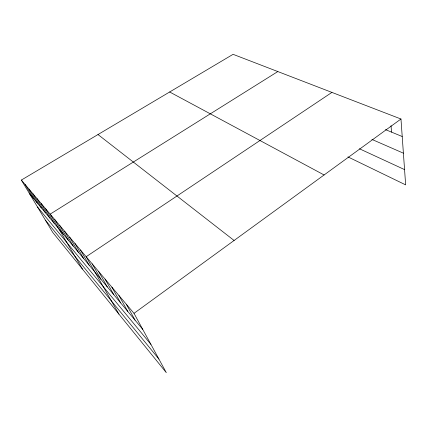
<?xml version="1.0" encoding="UTF-8"?>
<svg xmlns="http://www.w3.org/2000/svg" width="427" height="427" viewBox="0 0 427 427"><rect width="100%" height="100%" fill="white"/><g stroke="black" fill="none" stroke-linecap="round" stroke-linejoin="round"><path stroke-width="0.64" d="M400.969 119.005L233.083 54.325L21.35 180.061L52.702 232.336L166.316 372.675L134.009 313.338L400.969 119.005L405.65 184.875L347.93 156.896M331.923 92.403L86.153 256.723L118.903 314.112M277.817 71.56L50.156 214.14L82.427 269.047M385.501 129.632L402.213 136.517M371.864 139.394L403.398 153.176M359.449 148.767L404.566 169.604M169.668 91.986L324.093 174.969M97.996 134.548L234.097 240.481M21.35 180.061L134.009 313.338M29.607 193.826L142.709 329.324M37.517 207.015L150.912 344.386M45.363 220.097L158.929 359.107M25.108 184.507L33.413 198.384M28.977 189.081L37.325 203.071M37.064 198.651L45.497 212.865M32.959 193.794L41.35 207.896M41.296 203.658L49.767 217.978M45.657 208.819L54.17 223.252M54.805 219.638L63.388 234.295M59.604 225.312L68.219 240.081M64.557 231.178L73.204 246.059M69.681 237.241L78.36 252.229M74.981 243.513L83.687 258.613M80.468 250.003L89.195 265.21M92.221 263.902L100.975 279.327M98.52 271.358L107.284 286.885M105.069 279.103L113.833 294.731M111.874 287.152L120.633 302.876M118.952 295.527L127.705 311.347M126.323 304.248L135.055 320.154M391.02 125.719L391.559 132.13"/></g></svg>
